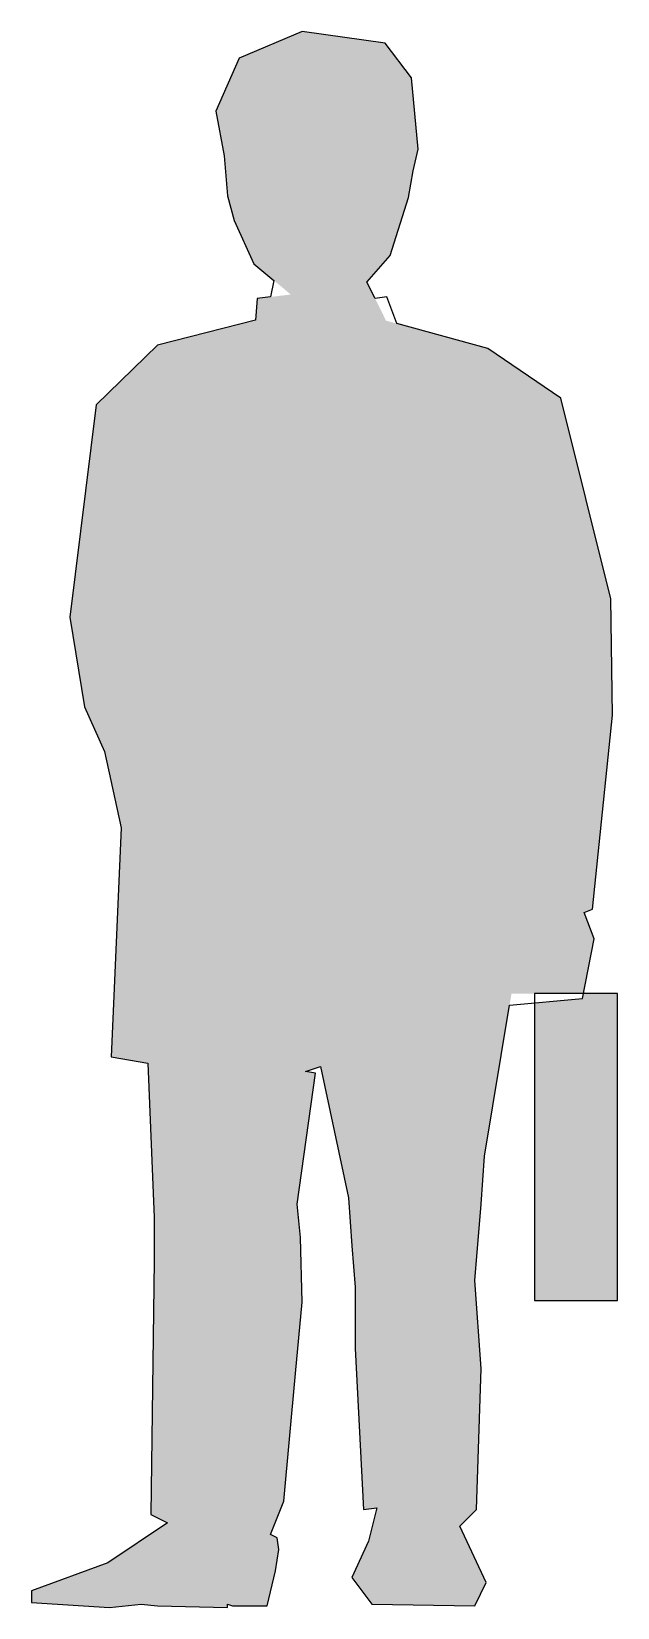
# Model space of a CAD drawing. Extents: x 8682 to 9105, y -4370 to -3232.
import ezdxf

# ---------------------------------------------------------------- set-up
doc = ezdxf.new("R2010")
doc.units = 0
doc.layers.get('0').update_dxf_attribs({"linetype": 'CONTINUOUS'})

# ---------------------------------------------------------------- blocks, each defined once
blk = doc.blocks.new('*U0')
at = {"linetype": 'CONTINUOUS'}
for points in [[(8877.4, -3231.9), (8831.9, -3251), (8937.3, -3240.3)], [(8937.3, -3240.3), (8831.9, -3251), (8956.4, -3265.4)], [(8831.9, -3251), (8815.1, -3289.4), (8956.4, -3265.4)], [(8956.4, -3265.4), (8815.1, -3289.4), (8961, -3314.5)], [(8815.1, -3289.4), (8821.1, -3321.7), (8961, -3314.5)], [(8961, -3314.5), (8821.1, -3321.7), (8954.1, -3351.6)], [(8821.1, -3321.7), (8823.5, -3350.4), (8954.1, -3351.6)], [(8823.5, -3350.4), (8828.3, -3368.4), (8954.1, -3351.6)], [(8954.1, -3351.6), (8828.3, -3368.4), (8940.9, -3393.5)], [(8828.3, -3368.4), (8842.7, -3399.5), (8940.9, -3393.5)], [(8940.9, -3393.5), (8842.7, -3399.5), (8924.1, -3412.7)], [(8842.7, -3399.5), (8869.2, -3421.7), (8924.1, -3412.7)], [(8924.1, -3412.7), (8869.2, -3421.7), (8938, -3440.6)], [(8869.2, -3421.7), (8845.1, -3424.7), (8938, -3440.6)], [(8845.1, -3424.7), (8843.9, -3440.2), (8938, -3440.6)], [(8843.9, -3440.2), (8773.2, -3458.2), (8938, -3440.6)], [(8938, -3440.6), (8773.2, -3458.2), (9011.5, -3460.6)], [(8773.2, -3458.2), (8728.9, -3501.3), (9011.5, -3460.6)], [(9011.5, -3460.6), (8728.9, -3501.3), (9064.2, -3496.5)], [(8728.9, -3501.3), (8709.8, -3654.6), (9100.2, -3641.4)], [(9064.2, -3496.5), (8728.9, -3501.3), (9100.2, -3641.4)], [(9100.2, -3641.4), (8709.8, -3654.6), (9101.3, -3725.3)], [(8709.8, -3654.6), (8720.5, -3719.3), (9101.3, -3725.3)], [(8720.5, -3719.3), (8734.9, -3751.6), (9101.3, -3725.3)], [(9101.3, -3725.3), (8734.9, -3751.6), (9087, -3865.4)], [(8734.9, -3751.6), (8746.9, -3806.7), (9087, -3865.4)], [(8746.9, -3806.7), (8739.7, -3972), (9087, -3865.4)], [(9087, -3865.4), (8739.7, -3972), (9081, -3867.8)], [(9081, -3867.8), (8739.7, -3972), (9088.2, -3886.9)], [(9088.2, -3886.9), (8739.7, -3972), (9028.5, -3926.4)], [(9088.2, -3886.9), (9028.5, -3926.4), (9080.5, -3926.4)], [(9028.5, -3926.4), (8739.7, -3972), (8890.6, -3979.1)], [(9028.5, -3926.4), (8890.6, -3979.1), (9009.1, -4043.8)], [(8739.7, -3972), (8766, -3976.7), (8890.6, -3979.1)], [(8766, -3976.7), (8879.8, -3982.7), (8890.6, -3979.1)], [(8766, -3976.7), (8770.8, -4088.1), (8879.8, -3982.7)], [(8890.6, -3979.1), (8910.9, -4073.7), (9009.1, -4043.8)], [(8879.8, -3982.7), (8770.8, -4088.1), (8887, -3983.9)], [(8887, -3983.9), (8770.8, -4088.1), (8873.8, -4078.5)], [(9009.1, -4043.8), (8910.9, -4073.7), (9006.7, -4078.5)], [(8873.8, -4078.5), (8770.8, -4088.1), (8876.2, -4102.5)], [(8910.9, -4073.7), (8913.3, -4108.5), (9006.7, -4078.5)], [(9006.7, -4078.5), (8913.3, -4108.5), (9002, -4133.6)], [(8770.8, -4088.1), (8770.8, -4119.3), (8876.2, -4102.5)], [(8876.2, -4102.5), (8770.8, -4119.3), (8877.4, -4149.2)], [(8913.3, -4108.5), (8915.7, -4138.4), (9002, -4133.6)], [(8770.8, -4119.3), (8768.4, -4302.5), (8877.4, -4149.2)], [(9002, -4133.6), (8915.7, -4138.4), (9006.7, -4197.1)], [(8915.7, -4138.4), (8915.7, -4182.7), (9006.7, -4197.1)], [(8877.4, -4149.2), (8768.4, -4302.5), (8872.6, -4200.7)], [(8915.7, -4182.7), (8931.3, -4297.7), (9006.7, -4197.1)], [(8915.7, -4182.7), (8921.7, -4298.9), (8931.3, -4297.7)], [(9006.7, -4197.1), (8931.3, -4297.7), (9003.2, -4298.9)], [(8872.6, -4200.7), (8768.4, -4302.5), (8864.2, -4292.9)], [(8864.2, -4292.9), (8768.4, -4302.5), (8854.7, -4316.8)], [(8931.3, -4297.7), (8925.3, -4321.6), (9003.2, -4298.9)], [(9003.2, -4298.9), (8925.3, -4321.6), (8991.2, -4310.9)], [(8780.4, -4308.5), (8737.3, -4337.2), (8854.7, -4316.8)], [(8768.4, -4302.5), (8780.4, -4308.5), (8854.7, -4316.8)], [(8991.2, -4310.9), (8925.3, -4321.6), (9010.3, -4351.6)], [(8854.7, -4316.8), (8737.3, -4337.2), (8859.4, -4319.2)], [(8859.4, -4319.2), (8737.3, -4337.2), (8860.6, -4327.6)], [(8925.3, -4321.6), (8913.3, -4348), (9010.3, -4351.6)], [(8860.6, -4327.6), (8737.3, -4337.2), (8858.2, -4343.2)], [(8737.3, -4337.2), (8682.2, -4357.6), (8858.2, -4343.2)], [(8858.2, -4343.2), (8682.2, -4357.6), (8852.3, -4368.3)], [(8913.3, -4348), (8927.7, -4367.1), (9010.3, -4351.6)], [(9010.3, -4351.6), (8927.7, -4367.1), (9002, -4368.3)], [(8682.2, -4357.6), (8682.2, -4365.9), (8761.2, -4367.1)], [(8682.2, -4357.6), (8761.2, -4367.1), (8823.5, -4367.1)], [(8682.2, -4357.6), (8823.5, -4367.1), (8852.3, -4368.3)], [(8682.2, -4365.9), (8738.5, -4369.5), (8761.2, -4367.1)], [(8761.2, -4367.1), (8773.2, -4368.3), (8823.5, -4367.1)], [(8823.5, -4367.1), (8773.2, -4368.3), (8823.5, -4369.5)], [(8823.5, -4367.1), (8827.1, -4368.3), (8852.3, -4368.3)]]:
    blk.add_solid(points, dxfattribs=at)
blk = doc.blocks.new('*U1')
at = {"linetype": 'CONTINUOUS'}
for points in [[(9079.8, -3930), (9045.1, -3933.2), (9104.9, -4148)], [(9045.1, -3933.2), (9045.1, -4148), (9104.9, -4148)], [(9079.8, -3930), (9104.9, -3926.4), (9080.5, -3926.4)], [(9104.9, -3926.4), (9079.8, -3930), (9104.9, -4148)]]:
    blk.add_solid(points, dxfattribs=at)

msp = doc.modelspace()

# ---------------------------------------------------------------- linework, layer by layer
at = {"color": 0}
for points in [[(8937.3, -3240.3), (8877.4, -3231.9), (8831.9, -3251), (8815.1, -3289.4), (8821.1, -3321.7), (8823.5, -3350.4), (8828.3, -3368.4), (8842.7, -3399.5), (8857.1, -3411.5), (8854.7, -3423.5), (8845.1, -3424.7), (8843.9, -3440.2), (8773.2, -3458.2), (8728.9, -3501.3), (8709.8, -3654.6), (8720.5, -3719.3), (8734.9, -3751.6), (8746.9, -3806.7), (8739.7, -3972), (8766, -3976.7), (8770.8, -4088.1), (8770.8, -4119.3), (8768.4, -4302.5), (8780.4, -4308.5), (8737.3, -4337.2), (8682.2, -4357.6), (8682.2, -4365.9), (8738.5, -4369.5), (8761.2, -4367.1), (8773.2, -4368.3), (8823.5, -4369.5), (8823.5, -4367.1), (8827.1, -4368.3), (8852.3, -4368.3), (8858.2, -4343.2), (8860.6, -4327.6), (8859.4, -4319.2), (8854.7, -4316.8), (8864.2, -4292.9), (8872.6, -4200.7), (8877.4, -4149.2), (8876.2, -4102.5), (8873.8, -4078.5), (8887, -3983.9), (8879.8, -3982.7), (8890.6, -3979.1), (8910.9, -4073.7), (8913.3, -4108.5), (8915.7, -4138.4), (8915.7, -4182.7), (8921.7, -4298.9), (8931.3, -4297.7), (8925.3, -4321.6), (8913.3, -4348), (8927.7, -4367.1), (9002, -4368.3), (9010.3, -4351.6), (8991.2, -4310.9), (9003.2, -4298.9), (9006.7, -4197.1), (9002, -4133.6), (9006.7, -4078.5), (9009.1, -4043.8), (9027.1, -3934.8), (9079.8, -3930), (9088.2, -3886.9), (9081, -3867.8), (9087, -3865.4), (9101.3, -3725.3), (9100.2, -3641.4), (9064.2, -3496.5), (9011.5, -3460.6), (8945.7, -3442.6), (8938.5, -3423.5), (8930.1, -3424.7), (8924.1, -3412.7), (8940.9, -3393.5), (8954.1, -3351.6), (8957.6, -3332.5), (8961.2, -3316.9), (8956.4, -3265.4), (8937.3, -3240.3), (8937.3, -3240.3)], [(8937.3, -3240.3), (8877.4, -3231.9), (8831.9, -3251), (8815.1, -3289.4), (8821.1, -3321.7), (8823.5, -3350.4), (8828.3, -3368.4), (8842.7, -3399.5), (8857.1, -3411.5), (8854.7, -3423.5), (8845.1, -3424.7), (8843.9, -3440.2), (8773.2, -3458.2), (8728.9, -3501.3), (8709.8, -3654.6), (8720.5, -3719.3), (8734.9, -3751.6), (8746.9, -3806.7), (8739.7, -3972), (8766, -3976.7), (8770.8, -4088.1), (8770.8, -4119.3), (8768.4, -4302.5), (8780.4, -4308.5), (8737.3, -4337.2), (8682.2, -4357.6), (8682.2, -4365.9), (8738.5, -4369.5), (8761.2, -4367.1), (8773.2, -4368.3), (8823.5, -4369.5), (8823.5, -4367.1), (8827.1, -4368.3), (8852.3, -4368.3), (8858.2, -4343.2), (8860.6, -4327.6), (8859.4, -4319.2), (8854.7, -4316.8), (8864.2, -4292.9), (8872.6, -4200.7), (8877.4, -4149.2), (8876.2, -4102.5), (8873.8, -4078.5), (8887, -3983.9), (8879.8, -3982.7), (8890.6, -3979.1), (8910.9, -4073.7), (8913.3, -4108.5), (8915.7, -4138.4), (8915.7, -4182.7), (8921.7, -4298.9), (8931.3, -4297.7), (8925.3, -4321.6), (8913.3, -4348), (8927.7, -4367.1), (9002, -4368.3), (9010.3, -4351.6), (8991.2, -4310.9), (9003.2, -4298.9), (9006.7, -4197.1), (9002, -4133.6), (9006.7, -4078.5), (9009.1, -4043.8), (9027.1, -3934.8), (9079.8, -3930), (9088.2, -3886.9), (9081, -3867.8), (9087, -3865.4), (9101.3, -3725.3), (9100.2, -3641.4), (9064.2, -3496.5), (9011.5, -3460.6), (8945.7, -3442.6), (8938.5, -3423.5), (8930.1, -3424.7), (8924.1, -3412.7), (8940.9, -3393.5), (8954.1, -3351.6), (8957.6, -3332.5), (8961.2, -3316.9), (8956.4, -3265.4), (8937.3, -3240.3)], [(9104.9, -3926.4), (9045.1, -3926.4), (9045.1, -4148), (9104.9, -4148), (9104.9, -3926.4), (9104.9, -3926.4)], [(9104.9, -3926.4), (9045.1, -3926.4), (9045.1, -4148), (9104.9, -4148), (9104.9, -3926.4)]]:
    msp.add_lwpolyline(points, dxfattribs=at)

# ---------------------------------------------------------------- block references
at = {"color": 0, "linetype": 'CONTINUOUS'}
for name in ['*U0', '*U1']:
    msp.add_blockref(name, (0, 0), dxfattribs=at)

doc.saveas('drawing.dxf')
